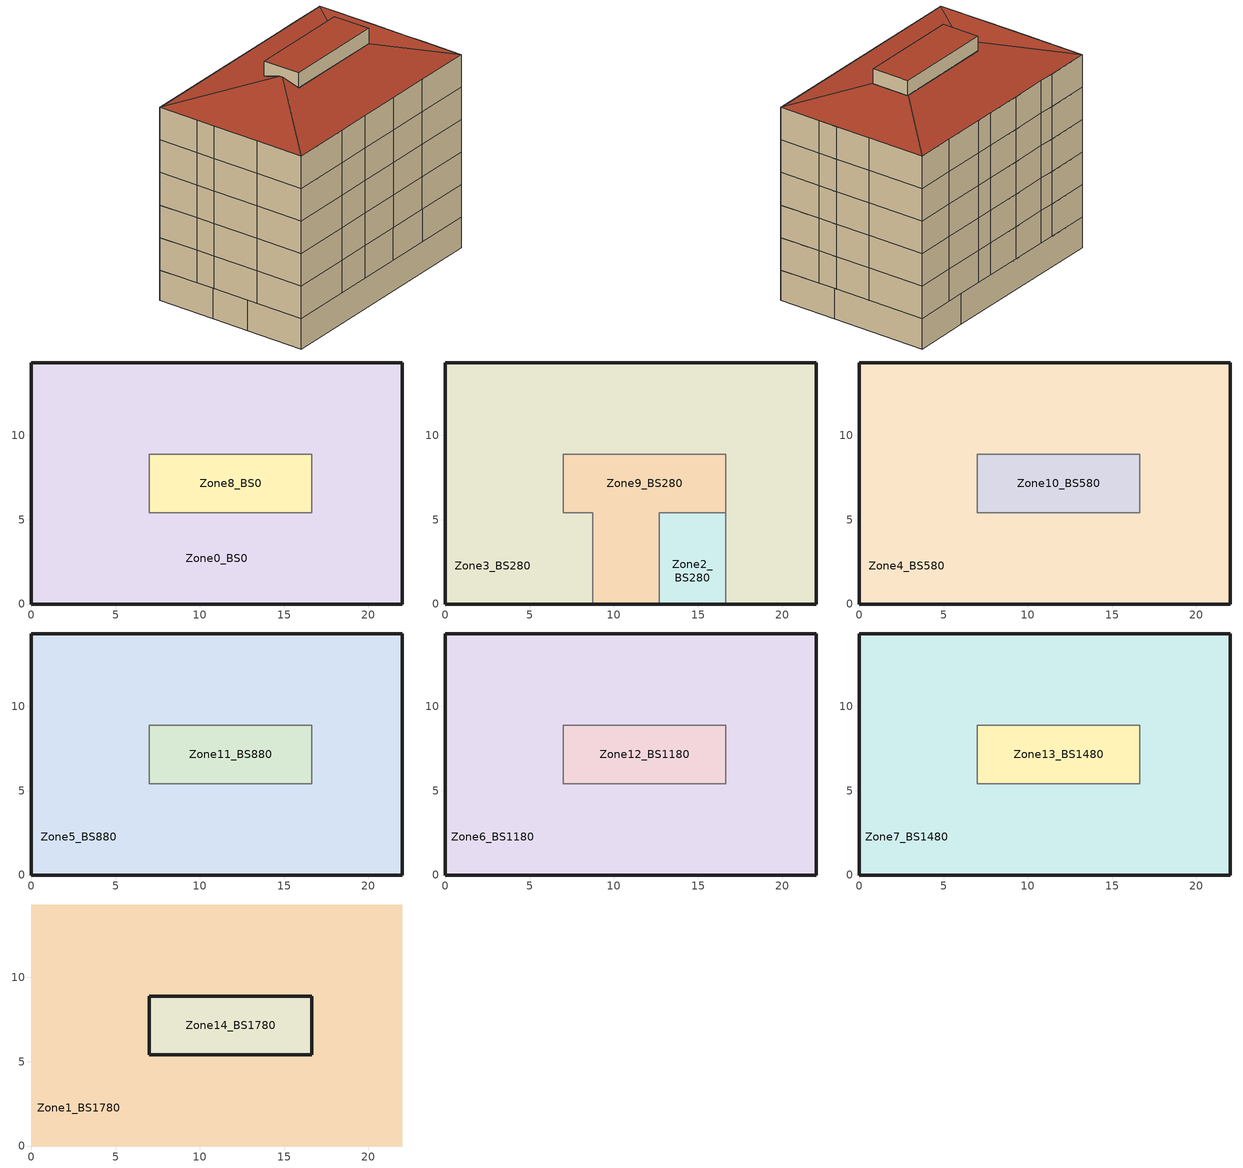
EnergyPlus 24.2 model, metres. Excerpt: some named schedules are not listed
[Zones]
Zone0_BS0
 floor ground (Generic Ground Slab): 22,5.4 22,0 0,0 0,5.4 z0; 7,8.9 7,5.4 0,5.4 0,8.9 z0; 22,14.3 22,5.4 16.65,5.4 16.65,14.3 z0; 16.65,14.3 16.65,8.9 0,8.9 0,14.3 z0
 wall outside (Generic Exterior Wall): 22,0 22,5.4 22,14.3 16.65,14.3 0,14.3 0,8.9 0,5.4 0,0 22,0 z0:2.8
 wall to Zone8_BS0 (Generic Interior Wall): 16.65,5.4 7,5.4 7,8.9 16.65,8.9 16.65,5.4 z0:2.8
Zone8_BS0
 floor ground (Generic Ground Slab): 16.65,8.9 16.65,5.4 7,5.4 7,8.9 z0
Zone2_BS280
 floor to Zone0_BS0 (Generic Interior Floor): 16.65,5.4 16.65,3.9 12.7,3.9 12.7,5.4 z2.8; 16.65,3.9 16.65,0 12.7,0 12.7,3.9 z2.8
 wall outside (Generic Exterior Wall): 12.7,0 16.65,0 z2.8:5.8
 wall to Zone9_BS280 (Generic Interior Wall): 16.65,5.4 12.7,5.4 12.7,3.9 12.7,0 z2.8:5.8
 wall to Zone3_BS280 (Generic Interior Wall): 16.65,0 16.65,3.9 16.65,5.4 z2.8:5.8
Zone3_BS280
 floor to Zone0_BS0 (Generic Interior Floor): 4.2,5.4 4.2,4.5 0,4.5 0,5.4 z2.8; 5.65,5.4 5.65,4.5 4.2,4.5 4.2,5.4 z2.8; 8.75,5.4 8.75,0 5.65,0 5.65,5.4 z2.8; 22,5.4 22,3.9 16.65,3.9 16.65,5.4 z2.8; 22,3.9 22,0 16.65,0 16.65,3.9 z2.8; 5.65,4.5 5.65,0 0,0 0,4.5 z2.8; 4.2,8.8 4.2,5.4 0,5.4 0,8.8 z2.8; 5.65,8.9 5.65,5.4 4.2,5.4 4.2,8.9 z2.8; 7,8.9 7,5.4 5.65,5.4 5.65,8.9 z2.8; 4.2,8.9 4.2,8.8 0,8.8 0,8.9 z2.8; 22,5.6 22,5.4 16.65,5.4 16.65,5.6 z2.8; 22,8.9 22,5.6 16.65,5.6 16.65,8.9 z2.8; 22,14.3 22,8.9 18.35,8.9 18.35,14.3 z2.8; 18.35,10.35 18.35,8.9 16.65,8.9 16.65,10.35 z2.8; 18.35,14.3 18.35,10.35 16.65,10.35 16.65,14.3 z2.8; 5.65,10.5 5.65,8.9 4.2,8.9 4.2,10.5 z2.8; 4.2,10.5 4.2,8.9 0,8.9 0,10.5 z2.8; 9.08,14.3 9.08,8.9 5.65,8.9 5.65,14.3 z2.8; 12.55,14.3 12.55,8.9 9.08,8.9 9.08,14.3 z2.8; 16.65,10.35 16.65,8.9 12.55,8.9 12.55,10.35 z2.8; 5.65,14.3 5.65,10.5 4.2,10.5 4.2,14.3 z2.8; 4.2,14.3 4.2,10.5 0,10.5 0,14.3 z2.8; 16.65,14.3 16.65,10.35 14.3,10.35 14.3,14.3 z2.8; 14.3,14.3 14.3,10.35 12.55,10.35 12.55,14.3 z2.8
 wall outside (Generic Exterior Wall): 16.65,0 22,0 22,3.9 22,5.6 22,8.9 22,14.3 18.35,14.3 14.3,14.3 12.55,14.3 9.08,14.3 5.65,14.3 4.2,14.3 0,14.3 0,10.5 0,8.8 0,4.5 0,0 5.65,0 8.75,0 z2.8:5.8
 wall to Zone9_BS280 (Generic Interior Wall): 8.75,0 8.75,5.4 7,5.4 7,8.9 9.08,8.9 12.55,8.9 16.65,8.9 16.65,5.6 16.65,5.4 z2.8:5.8
Zone9_BS280
 floor to Zone0_BS0 (Generic Interior Floor): 12.7,5.4 12.7,0 8.75,0 8.75,5.4 z2.8
 floor to Zone8_BS0 (Generic Interior Floor): 16.65,8.9 16.65,5.4 7,5.4 7,8.9 z2.8
 wall outside (Generic Exterior Wall): 8.75,0 12.7,0 z2.8:5.8
Zone10_BS580
 floor to Zone9_BS280 (Generic Interior Floor): 16.65,8.9 16.65,5.4 7,5.4 7,8.9 z5.8
 wall to Zone4_BS580 (Generic Interior Wall): 7,5.4 8.75,5.4 12.7,5.4 16.65,5.4 16.65,5.6 16.65,8.9 12.55,8.9 9.08,8.9 7,8.9 7,5.4 z5.8:8.8
Zone4_BS580
 floor to Zone3_BS280 (Generic Interior Floor): 4.2,8.8 4.2,4.5 0,4.5 0,8.8 z5.8; 5.65,10.5 5.65,4.5 4.2,4.5 4.2,10.5 z5.8; 8.75,5.4 8.75,0 5.65,0 5.65,5.4 z5.8; 22,5.6 22,3.9 16.65,3.9 16.65,5.6 z5.8; 22,3.9 22,0 16.65,0 16.65,3.9 z5.8; 5.65,4.5 5.65,0 0,0 0,4.5 z5.8; 7,8.9 7,5.4 5.65,5.4 5.65,8.9 z5.8; 4.2,10.5 4.2,8.8 0,8.8 0,10.5 z5.8; 22,8.9 22,5.6 16.65,5.6 16.65,8.9 z5.8; 22,14.3 22,8.9 18.35,8.9 18.35,14.3 z5.8; 18.35,10.35 18.35,8.9 12.55,8.9 12.55,10.35 z5.8; 18.35,14.3 18.35,10.35 14.3,10.35 14.3,14.3 z5.8; 9.08,14.3 9.08,8.9 5.65,8.9 5.65,14.3 z5.8; 5.65,14.3 5.65,10.5 4.2,10.5 4.2,14.3 z5.8; 4.2,14.3 4.2,10.5 0,10.5 0,14.3 z5.8; 12.55,14.3 12.55,8.9 9.08,8.9 9.08,14.3 z5.8; 14.3,14.3 14.3,10.35 12.55,10.35 12.55,14.3 z5.8
 floor to Zone9_BS280 (Generic Interior Floor): 12.7,5.4 12.7,0 8.75,0 8.75,5.4 z5.8
 floor to Zone2_BS280 (Generic Interior Floor): 16.65,5.4 16.65,3.9 12.7,3.9 12.7,5.4 z5.8; 16.65,3.9 16.65,0 12.7,0 12.7,3.9 z5.8
 wall outside (Generic Exterior Wall): 0,8.8 0,4.5 0,0 5.65,0 8.75,0 12.7,0 16.65,0 22,0 22,3.9 22,5.6 22,8.9 22,14.3 18.35,14.3 14.3,14.3 12.55,14.3 9.08,14.3 5.65,14.3 4.2,14.3 0,14.3 0,10.5 0,8.8 z5.8:8.8
Zone11_BS880
 floor to Zone10_BS580 (Generic Interior Floor): 16.65,8.9 16.65,5.4 7,5.4 7,8.9 z8.8
 wall to Zone5_BS880 (Generic Interior Wall): 7,5.4 8.75,5.4 12.7,5.4 16.65,5.4 16.65,5.6 16.65,8.9 12.55,8.9 9.08,8.9 7,8.9 7,5.4 z8.8:11.8
Zone5_BS880
 floor to Zone4_BS580 (Generic Interior Floor): 4.2,8.8 4.2,4.5 0,4.5 0,8.8 z8.8; 5.65,10.5 5.65,4.5 4.2,4.5 4.2,10.5 z8.8; 8.75,5.4 8.75,0 5.65,0 5.65,5.4 z8.8; 12.7,5.4 12.7,0 8.75,0 8.75,5.4 z8.8; 16.65,5.4 16.65,3.9 12.7,3.9 12.7,5.4 z8.8; 22,5.6 22,3.9 16.65,3.9 16.65,5.6 z8.8; 22,3.9 22,0 16.65,0 16.65,3.9 z8.8; 16.65,3.9 16.65,0 12.7,0 12.7,3.9 z8.8; 5.65,4.5 5.65,0 0,0 0,4.5 z8.8; 7,8.9 7,5.4 5.65,5.4 5.65,8.9 z8.8; 4.2,10.5 4.2,8.8 0,8.8 0,10.5 z8.8; 22,8.9 22,5.6 16.65,5.6 16.65,8.9 z8.8; 22,14.3 22,8.9 18.35,8.9 18.35,14.3 z8.8; 18.35,10.35 18.35,8.9 12.55,8.9 12.55,10.35 z8.8; 18.35,14.3 18.35,10.35 14.3,10.35 14.3,14.3 z8.8; 9.08,14.3 9.08,8.9 5.65,8.9 5.65,14.3 z8.8; 5.65,14.3 5.65,10.5 4.2,10.5 4.2,14.3 z8.8; 4.2,14.3 4.2,10.5 0,10.5 0,14.3 z8.8; 12.55,14.3 12.55,8.9 9.08,8.9 9.08,14.3 z8.8; 14.3,14.3 14.3,10.35 12.55,10.35 12.55,14.3 z8.8
 wall outside (Generic Exterior Wall): 0,8.8 0,4.5 0,0 5.65,0 8.75,0 12.7,0 16.65,0 22,0 22,3.9 22,5.6 22,8.9 22,14.3 18.35,14.3 14.3,14.3 12.55,14.3 9.08,14.3 5.65,14.3 4.2,14.3 0,14.3 0,10.5 0,8.8 z8.8:11.8
Zone12_BS1180
 floor to Zone11_BS880 (Generic Interior Floor): 16.65,8.9 16.65,5.4 7,5.4 7,8.9 z11.8
 wall to Zone6_BS1180 (Generic Interior Wall): 7,5.4 8.75,5.4 12.7,5.4 16.65,5.4 16.65,5.6 16.65,8.9 12.55,8.9 9.08,8.9 7,8.9 7,5.4 z11.8:14.8
Zone6_BS1180
 floor to Zone5_BS880 (Generic Interior Floor): 4.2,8.8 4.2,4.5 0,4.5 0,8.8 z11.8; 5.65,10.5 5.65,4.5 4.2,4.5 4.2,10.5 z11.8; 8.75,5.4 8.75,0 5.65,0 5.65,5.4 z11.8; 12.7,5.4 12.7,0 8.75,0 8.75,5.4 z11.8; 16.65,5.4 16.65,3.9 12.7,3.9 12.7,5.4 z11.8; 22,5.6 22,3.9 16.65,3.9 16.65,5.6 z11.8; 22,3.9 22,0 16.65,0 16.65,3.9 z11.8; 16.65,3.9 16.65,0 12.7,0 12.7,3.9 z11.8; 5.65,4.5 5.65,0 0,0 0,4.5 z11.8; 7,8.9 7,5.4 5.65,5.4 5.65,8.9 z11.8; 4.2,10.5 4.2,8.8 0,8.8 0,10.5 z11.8; 22,8.9 22,5.6 16.65,5.6 16.65,8.9 z11.8; 22,14.3 22,8.9 18.35,8.9 18.35,14.3 z11.8; 18.35,10.35 18.35,8.9 12.55,8.9 12.55,10.35 z11.8; 18.35,14.3 18.35,10.35 14.3,10.35 14.3,14.3 z11.8; 9.08,14.3 9.08,8.9 5.65,8.9 5.65,14.3 z11.8; 5.65,14.3 5.65,10.5 4.2,10.5 4.2,14.3 z11.8; 4.2,14.3 4.2,10.5 0,10.5 0,14.3 z11.8; 12.55,14.3 12.55,8.9 9.08,8.9 9.08,14.3 z11.8; 14.3,14.3 14.3,10.35 12.55,10.35 12.55,14.3 z11.8
 wall outside (Generic Exterior Wall): 0,8.8 0,4.5 0,0 5.65,0 8.75,0 12.7,0 16.65,0 22,0 22,3.9 22,5.6 22,8.9 22,14.3 18.35,14.3 14.3,14.3 12.55,14.3 9.08,14.3 5.65,14.3 4.2,14.3 0,14.3 0,10.5 0,8.8 z11.8:14.8
Zone13_BS1480
 floor to Zone12_BS1180 (Generic Interior Floor): 16.65,8.9 16.65,5.4 7,5.4 7,8.9 z14.8
 wall to Zone7_BS1480 (Generic Interior Wall): 7,5.4 8.75,5.4 12.7,5.4 16.65,5.4 16.65,5.6 16.65,8.9 12.55,8.9 9.08,8.9 7,8.9 7,5.4 z14.8:17.8
Zone7_BS1480
 floor to Zone6_BS1180 (Generic Interior Floor): 4.2,8.8 4.2,4.5 0,4.5 0,8.8 z14.8; 5.65,10.5 5.65,4.5 4.2,4.5 4.2,10.5 z14.8; 8.75,5.4 8.75,0 5.65,0 5.65,5.4 z14.8; 12.7,5.4 12.7,0 8.75,0 8.75,5.4 z14.8; 16.65,5.4 16.65,3.9 12.7,3.9 12.7,5.4 z14.8; 22,5.6 22,3.9 16.65,3.9 16.65,5.6 z14.8; 22,3.9 22,0 16.65,0 16.65,3.9 z14.8; 16.65,3.9 16.65,0 12.7,0 12.7,3.9 z14.8; 5.65,4.5 5.65,0 0,0 0,4.5 z14.8; 7,8.9 7,5.4 5.65,5.4 5.65,8.9 z14.8; 4.2,10.5 4.2,8.8 0,8.8 0,10.5 z14.8; 22,8.9 22,5.6 16.65,5.6 16.65,8.9 z14.8; 22,14.3 22,8.9 18.35,8.9 18.35,14.3 z14.8; 18.35,10.35 18.35,8.9 12.55,8.9 12.55,10.35 z14.8; 18.35,14.3 18.35,10.35 14.3,10.35 14.3,14.3 z14.8; 9.08,14.3 9.08,8.9 5.65,8.9 5.65,14.3 z14.8; 5.65,14.3 5.65,10.5 4.2,10.5 4.2,14.3 z14.8; 4.2,14.3 4.2,10.5 0,10.5 0,14.3 z14.8; 12.55,14.3 12.55,8.9 9.08,8.9 9.08,14.3 z14.8; 14.3,14.3 14.3,10.35 12.55,10.35 12.55,14.3 z14.8
 wall outside (Generic Exterior Wall): 0,8.8 0,4.5 0,0 5.65,0 8.75,0 12.7,0 16.65,0 22,0 22,3.9 22,5.6 22,8.9 22,14.3 18.35,14.3 14.3,14.3 12.55,14.3 9.08,14.3 5.65,14.3 4.2,14.3 0,14.3 0,10.5 0,8.8 z14.8:17.8
Zone14_BS1780
 floor to Zone13_BS1480 (Generic Interior Floor): 16.65,8.9 16.65,5.4 7,5.4 7,8.9 z17.8
 wall outside (Generic Exterior Wall): 16.65,5.4 16.65,8.9 z19.41:20.8; 7,8.9,20.8 7,8.9,19.42 7,7.3,19.91 7,7,19.91 7,5.4,19.42 7,5.4,20.8; 7,5.4,20.8 7,5.4,19.42 16.6,5.4,19.42 16.65,5.4,19.41 16.65,5.4,20.8; 16.65,8.9,20.8 16.65,8.9,19.41 16.6,8.9,19.42 7,8.9,19.42 7,8.9,20.8
 wall to Zone1_BS1780 (Generic Interior Wall): 16.65,5.4 16.65,8.9 z17.8:19.41; 7,5.4,19.42 7,5.4,17.8 16.65,5.4,17.8 16.65,5.4,19.41 16.6,5.4,19.42; 7,8.9,19.42 7,8.9,17.8 7,5.4,17.8 7,5.4,19.42 7,7,19.91 7,7.3,19.91; 16.65,8.9,19.41 16.65,8.9,17.8 7,8.9,17.8 7,8.9,19.42 16.6,8.9,19.42
 roof outside (Generic Roof): 7,8.9 7,5.4 16.65,5.4 16.65,8.9 z20.8
Zone1_BS1780
 floor to Zone7_BS1480 (Generic Interior Floor): 4.2,8.8 4.2,4.5 0,4.5 0,8.8 z17.8; 5.65,10.5 5.65,4.5 4.2,4.5 4.2,10.5 z17.8; 8.75,5.4 8.75,0 5.65,0 5.65,5.4 z17.8; 12.7,5.4 12.7,0 8.75,0 8.75,5.4 z17.8; 16.65,5.4 16.65,3.9 12.7,3.9 12.7,5.4 z17.8; 22,5.6 22,3.9 16.65,3.9 16.65,5.6 z17.8; 22,3.9 22,0 16.65,0 16.65,3.9 z17.8; 16.65,3.9 16.65,0 12.7,0 12.7,3.9 z17.8; 5.65,4.5 5.65,0 0,0 0,4.5 z17.8; 7,8.9 7,5.4 5.65,5.4 5.65,8.9 z17.8; 4.2,10.5 4.2,8.8 0,8.8 0,10.5 z17.8; 22,8.9 22,5.6 16.65,5.6 16.65,8.9 z17.8; 22,14.3 22,8.9 18.35,8.9 18.35,14.3 z17.8; 18.35,10.35 18.35,8.9 12.55,8.9 12.55,10.35 z17.8; 18.35,14.3 18.35,10.35 14.3,10.35 14.3,14.3 z17.8; 9.08,14.3 9.08,8.9 5.65,8.9 5.65,14.3 z17.8; 5.65,14.3 5.65,10.5 4.2,10.5 4.2,14.3 z17.8; 12.55,14.3 12.55,8.9 9.08,8.9 9.08,14.3 z17.8; 4.2,14.3 4.2,10.5 0,10.5 0,14.3 z17.8; 14.3,14.3 14.3,10.35 12.55,10.35 12.55,14.3 z17.8
 roof outside (Generic Roof): 7,7,19.91 0,0,17.8 22,0,17.8 16.6,5.4,19.42 7,5.4,19.42; 7,7.3,19.91 0,14.3,17.8 0,0,17.8 7,7,19.91; 16.6,5.4,19.42 22,0,17.8 22,14.3,17.8 16.6,8.9,19.42 16.65,8.9,19.41 16.65,5.4,19.41; 16.6,8.9,19.42 22,14.3,17.8 0,14.3,17.8 7,7.3,19.91 7,8.9,19.42
[SizingPeriod:DesignDay] Day of Month=21; Dry-Bulb Temp Range Modifier Type=DefaultMultipliers; Barometric Pressure {Pa}=100881; Rain {Yes/No}=No; Snow on ground {Yes/No}=No; Daylight Savings Time Indicator {Yes/No}=No
Name | Month | Day Type | Max Dry-Bulb Temp {C} | Daily Dry-Bulb Temp Range {C} | Humidity Condition Type | Wetbulb/Dewpoint at Max Dry-Bulb {C} | Wind Speed {m/s} | Wind Direction {Degrees; N=0, S=180} | Solar Model Indicator | Clearness (0.0 to 1.2) | ASHRAE Clear Sky Beam Optical Depth (taub) | ASHRAE Clear Sky Diffuse Optical Depth (taud) | Enthalpy at Maximum Dry-Bulb {J/kg}
Bologna-Marconi.AP Ann Htg 99.6% Condns DB | 1 | WinterDesignDay | -3.8 | 0 | Wetbulb | -3.8 | 2.1 | 210 | ASHRAEClearSky | 0
Bologna-Marconi.AP Ann Hum_n 99.6% Condns DP=>MCDB | 1 | WinterDesignDay | 1.2 | 0 | Dewpoint | -9.6 | 2.1 | 210 | ASHRAEClearSky | 0
Bologna-Marconi.AP Ann Htg Wind 99.6% Condns WS=>MCDB | 1 | WinterDesignDay | 8 | 0 | Wetbulb | 8 | 7.4 | 210 | ASHRAEClearSky | 0
Bologna-Marconi.AP Ann Clg .4% Condns DB=>MWB | 7 | SummerDesignDay | 35.1 | 13 | Wetbulb | 22.2 | 2.8 | 70 | ASHRAETau2017 |  | 0.452 | 2.209
Bologna-Marconi.AP Ann Clg .4% Condns WB=>MDB | 7 | SummerDesignDay | 31.9 | 11.6 | Wetbulb | 24.2 | 2.8 | 70 | ASHRAETau2017 |  | 0.452 | 2.209
Bologna-Marconi.AP Ann Clg .4% Condns DP=>MDB | 7 | SummerDesignDay | 28.2 | 11.5 | Dewpoint | 21.6 | 2.8 | 70 | ASHRAETau2017 |  | 0.452 | 2.209
Bologna-Marconi.AP Ann Clg .4% Condns Enth=>MDB | 7 | SummerDesignDay | 31.7 | 11.5 | Enthalpy |  | 2.8 | 70 | ASHRAETau2017 |  | 0.452 | 2.209 | 72100
Bologna-Marconi.AP January .4% Condns DB=>MCWB | 1 | SummerDesignDay | 14 | 6.6 | Wetbulb | 9.2 | 1.8 | 70 | ASHRAETau2017 |  | 0.335 | 2.47
Bologna-Marconi.AP February .4% Condns DB=>MCWB | 2 | SummerDesignDay | 16.9 | 8.5 | Wetbulb | 9.4 | 2 | 70 | ASHRAETau2017 |  | 0.358 | 2.374
Bologna-Marconi.AP March .4% Condns DB=>MCWB | 3 | SummerDesignDay | 23 | 10 | Wetbulb | 13.9 | 2.2 | 70 | ASHRAETau2017 |  | 0.389 | 2.259
Bologna-Marconi.AP April .4% Condns DB=>MCWB | 4 | SummerDesignDay | 26.3 | 10.2 | Wetbulb | 17.1 | 2.4 | 70 | ASHRAETau2017 |  | 0.431 | 2.153
Bologna-Marconi.AP May .4% Condns DB=>MCWB | 5 | SummerDesignDay | 30.9 | 10.3 | Wetbulb | 20.3 | 2.5 | 70 | ASHRAETau2017 |  | 0.438 | 2.187
Bologna-Marconi.AP June .4% Condns DB=>MCWB | 6 | SummerDesignDay | 35.1 | 11 | Wetbulb | 22 | 2.5 | 70 | ASHRAETau2017 |  | 0.452 | 2.188
Bologna-Marconi.AP July .4% Condns DB=>MCWB | 7 | SummerDesignDay | 36.9 | 11.5 | Wetbulb | 22 | 2.6 | 70 | ASHRAETau2017 |  | 0.452 | 2.209
Bologna-Marconi.AP August .4% Condns DB=>MCWB | 8 | SummerDesignDay | 37.4 | 11.5 | Wetbulb | 22.1 | 2.4 | 70 | ASHRAETau2017 |  | 0.439 | 2.247
Bologna-Marconi.AP September .4% Condns DB=>MCWB | 9 | SummerDesignDay | 32.2 | 10.4 | Wetbulb | 20.9 | 2.3 | 70 | ASHRAETau2017 |  | 0.426 | 2.271
Bologna-Marconi.AP October .4% Condns DB=>MCWB | 10 | SummerDesignDay | 27.2 | 8.2 | Wetbulb | 18.3 | 2 | 70 | ASHRAETau2017 |  | 0.402 | 2.309
Bologna-Marconi.AP November .4% Condns DB=>MCWB | 11 | SummerDesignDay | 20.1 | 6.4 | Wetbulb | 15.1 | 1.9 | 70 | ASHRAETau2017 |  | 0.37 | 2.397
Bologna-Marconi.AP December .4% Condns DB=>MCWB | 12 | SummerDesignDay | 15 | 6.3 | Wetbulb | 10.2 | 1.8 | 70 | ASHRAETau2017 |  | 0.333 | 2.495
Bologna-Marconi.AP January .4% Condns WB=>MCDB | 1 | SummerDesignDay | 12.6 | 6.6 | Wetbulb | 10.3 | 1.8 | 70 | ASHRAETau2017 |  | 0.335 | 2.47
Bologna-Marconi.AP February .4% Condns WB=>MCDB | 2 | SummerDesignDay | 15.1 | 8.5 | Wetbulb | 11.4 | 2 | 70 | ASHRAETau2017 |  | 0.358 | 2.374
Bologna-Marconi.AP March .4% Condns WB=>MCDB | 3 | SummerDesignDay | 20.7 | 10 | Wetbulb | 14.7 | 2.2 | 70 | ASHRAETau2017 |  | 0.389 | 2.259
Bologna-Marconi.AP April .4% Condns WB=>MCDB | 4 | SummerDesignDay | 24.8 | 10.2 | Wetbulb | 17.9 | 2.4 | 70 | ASHRAETau2017 |  | 0.431 | 2.153
Bologna-Marconi.AP May .4% Condns WB=>MCDB | 5 | SummerDesignDay | 28.3 | 10.3 | Wetbulb | 21.7 | 2.5 | 70 | ASHRAETau2017 |  | 0.438 | 2.187
Bologna-Marconi.AP June .4% Condns WB=>MCDB | 6 | SummerDesignDay | 31.9 | 11 | Wetbulb | 24.3 | 2.5 | 70 | ASHRAETau2017 |  | 0.452 | 2.188
Bologna-Marconi.AP July .4% Condns WB=>MCDB | 7 | SummerDesignDay | 33.2 | 11.5 | Wetbulb | 25.4 | 2.6 | 70 | ASHRAETau2017 |  | 0.452 | 2.209
Bologna-Marconi.AP August .4% Condns WB=>MCDB | 8 | SummerDesignDay | 33.1 | 11.5 | Wetbulb | 25.5 | 2.4 | 70 | ASHRAETau2017 |  | 0.439 | 2.247
Bologna-Marconi.AP September .4% Condns WB=>MCDB | 9 | SummerDesignDay | 28.8 | 10.4 | Wetbulb | 22.4 | 2.3 | 70 | ASHRAETau2017 |  | 0.426 | 2.271
Bologna-Marconi.AP October .4% Condns WB=>MCDB | 10 | SummerDesignDay | 23.6 | 8.2 | Wetbulb | 20.2 | 2 | 70 | ASHRAETau2017 |  | 0.402 | 2.309
Bologna-Marconi.AP November .4% Condns WB=>MCDB | 11 | SummerDesignDay | 18.3 | 6.4 | Wetbulb | 16.2 | 1.9 | 70 | ASHRAETau2017 |  | 0.37 | 2.397
Bologna-Marconi.AP December .4% Condns WB=>MCDB | 12 | SummerDesignDay | 13.8 | 6.3 | Wetbulb | 11.7 | 1.8 | 70 | ASHRAETau2017 |  | 0.333 | 2.495
[Building]
Building: clockwise north axis=131; terrain=City; solar distribution=FullExterior
[Site:WaterMainsTemperature]
calculation method=CorrelationFromWeatherFile
[Site:GroundTemperature:BuildingSurface]
6.3, 5.43, 6.97, 9.38, 15.67, 20.52, 23.8, 24.8, 23.1, 19.33, 14.29, 9.62
[Material] thermal absorptance=0.9
Name | roughness | thickness {m} | conductivity {W/m-K} | density {kg/m3} | specific heat {J/kg-K} | solar absorptance | visible absorptance
Generic HW Concrete | MediumRough | 0.2 | 1.95 | 2240 | 900 | 0.8 | 0.8
Generic Ceiling Air Gap | Smooth | 0.1 | 0.556 | 1.28 | 1000 | 0.7 | 0.7
Generic Brick | MediumRough | 0.1 | 0.9 | 1920 | 790 | 0.65 | 0.65
Generic Acoustic Tile | MediumSmooth | 0.02 | 0.06 | 368 | 590 | 0.2 | 0.2
Generic LW Concrete | MediumRough | 0.1 | 0.53 | 1280 | 840 | 0.8 | 0.8
Generic Roof Membrane | MediumRough | 0.01 | 0.16 | 1120 | 1460 | 0.65 | 0.65
Generic Gypsum Board | MediumSmooth | 0.0127 | 0.16 | 800 | 1090 | 0.5 | 0.5
Generic Wall Air Gap | Smooth | 0.1 | 0.667 | 1.28 | 1000 | 0.7 | 0.7
Generic 50mm Insulation | MediumRough | 0.05 | 0.03 | 43 | 1210 | 0.7 | 0.7
[Construction]
Generic Ground Slab: Generic 50mm Insulation, Generic HW Concrete
Generic Roof: Generic Roof Membrane, Generic 50mm Insulation, Generic LW Concrete, Generic Ceiling Air Gap, Generic Acoustic Tile
Generic Interior Floor: Generic Acoustic Tile, Generic Ceiling Air Gap, Generic LW Concrete
Generic Interior Wall: Generic Gypsum Board, Generic Wall Air Gap, Generic Gypsum Board
Generic Exterior Wall: Generic Brick, Generic LW Concrete, Generic 50mm Insulation, Generic Wall Air Gap, Generic Gypsum Board
[HVACTemplate:Zone:IdealLoadsAirSystem] heating supply air temp {C}=50; cooling supply air temp {C}=13; heating limit=LimitCapacity; max sensible heat capacity=Autosize; cooling limit=LimitFlowRateAndCapacity; max cooling fow rate {m3/s}=Autosize; max total cooling capacity=Autosize; heating availability schedule=HtnSch_Season; cooling availability schedule=ClnSch_Season; dehumidification type=None; humidification type=None; outdoor air method=DetailedSpecification; demand controlled vent type=None; economizer type=NoEconomizer; heat recovery type=None; sensible heat recovery effectiveness=0; latent heat recovery effectiveness=0
Name | template thermostat | outdoor air object
Zone2_BS280 | Setpoint_Zone2_BS280..Zone2_BS280 | Ventilation_Zone2_BS280..Zone2_BS280
Zone3_BS280 | Setpoint_Zone3_BS280..Zone3_BS280 | Ventilation_Zone3_BS280..Zone3_BS280
Zone4_BS580 | Setpoint_Zone4_BS580..Zone4_BS580 | Ventilation_Zone4_BS580..Zone4_BS580
Zone5_BS880 | Setpoint_Zone5_BS880..Zone5_BS880 | Ventilation_Zone5_BS880..Zone5_BS880
Zone6_BS1180 | Setpoint_Zone6_BS1180..Zone6_BS1180 | Ventilation_Zone6_BS1180..Zone6_BS1180
Zone7_BS1480 | Setpoint_Zone7_BS1480..Zone7_BS1480 | Ventilation_Zone7_BS1480..Zone7_BS1480
[Zone] multiplier=1; include floor area=Yes
Name | ceiling height | volume | floor area
Zone0_BS0 | 2.8 | 786.31 | 280.825
Zone10_BS580; Zone11_BS880; Zone12_BS1180; Zone13_BS1480; Zone14_BS1780 | 3 | 101.325 | 33.775
Zone1_BS1780 | 2.1049 | 201.775 | 280.825
Zone2_BS280 | 3 | 63.99 | 21.33
Zone3_BS280 | 3 | 714.495 | 238.165
Zone4_BS580; Zone5_BS880; Zone6_BS1180; Zone7_BS1480 | 3 | 842.475 | 280.825
Zone8_BS0 | 2.8 | 94.57 | 33.775
Zone9_BS280 | 3 | 165.315 | 55.105
[Lights] lighting level method=Watts/Area; return air fraction=0; radiant fraction=0.32; visible fraction=0.25
Name | zone | schedule | lighting per floor area {W/m2}
Lighting_Zone0_BS0..Zone0_BS0 | Zone0_BS0 | LghSch_Circulation | 4.66089
Lighting_Zone10_BS580..Zone10_BS580 | Zone10_BS580 | LghSch_Circulation | 6
Lighting_Zone11_BS880..Zone11_BS880 | Zone11_BS880 | LghSch_Circulation | 6
Lighting_Zone12_BS1180..Zone12_BS1180 | Zone12_BS1180 | LghSch_Circulation | 6
Lighting_Zone13_BS1480..Zone13_BS1480 | Zone13_BS1480 | LghSch_Circulation | 6
Lighting_Zone14_BS1780..Zone14_BS1780 | Zone14_BS1780 | LghSch_Circulation | 6
Lighting_Zone1_BS1780..Zone1_BS1780 | Zone1_BS1780 | LghSch_Circulation | 5
Lighting_Zone2_BS280..Zone2_BS280 | Zone2_BS280 | LghSch_Residential | 5.27778
Lighting_Zone3_BS280..Zone3_BS280 | Zone3_BS280 | LghSch_Residential | 5.21201
Lighting_Zone4_BS580..Zone4_BS580 | Zone4_BS580 | LghSch_Residential | 5.2009
Lighting_Zone5_BS880..Zone5_BS880 | Zone5_BS880 | LghSch_Residential | 5.2009
Lighting_Zone6_BS1180..Zone6_BS1180 | Zone6_BS1180 | LghSch_Residential | 5.2009
Lighting_Zone7_BS1480..Zone7_BS1480 | Zone7_BS1480 | LghSch_Residential | 5.2009
Lighting_Zone8_BS0..Zone8_BS0 | Zone8_BS0 | LghSch_Circulation | 6
Lighting_Zone9_BS280..Zone9_BS280 | Zone9_BS280 | LghSch_Circulation | 6
[ElectricEquipment] equipment level method=Watts/Area; latent fraction=0; radiant fraction=0; lost fraction=0
Name | zone | schedule | equipment per floor area {W/m2}
Equipment_Zone0_BS0..Zone0_BS0 | Zone0_BS0 | EqpSch_Circulation | 2.50866
Equipment_Zone10_BS580..Zone10_BS580 | Zone10_BS580 | EqpSch_Circulation | 1
Equipment_Zone11_BS880..Zone11_BS880 | Zone11_BS880 | EqpSch_Circulation | 1
Equipment_Zone12_BS1180..Zone12_BS1180 | Zone12_BS1180 | EqpSch_Circulation | 1
Equipment_Zone13_BS1480..Zone13_BS1480 | Zone13_BS1480 | EqpSch_Circulation | 1
Equipment_Zone14_BS1780..Zone14_BS1780 | Zone14_BS1780 | EqpSch_Circulation | 1
Equipment_Zone1_BS1780..Zone1_BS1780 | Zone1_BS1780 | EqpSch_Circulation | 2
Equipment_Zone2_BS280..Zone2_BS280 | Zone2_BS280 | EqpSch_Residential | 3.16667
Equipment_Zone3_BS280..Zone3_BS280 | Zone3_BS280 | EqpSch_Residential | 3.36398
Equipment_Zone4_BS580..Zone4_BS580 | Zone4_BS580 | EqpSch_Residential | 3.3973
Equipment_Zone5_BS880..Zone5_BS880 | Zone5_BS880 | EqpSch_Residential | 3.3973
Equipment_Zone6_BS1180..Zone6_BS1180 | Zone6_BS1180 | EqpSch_Residential | 3.3973
Equipment_Zone7_BS1480..Zone7_BS1480 | Zone7_BS1480 | EqpSch_Residential | 3.3973
Equipment_Zone8_BS0..Zone8_BS0 | Zone8_BS0 | EqpSch_Circulation | 1
Equipment_Zone9_BS280..Zone9_BS280 | Zone9_BS280 | EqpSch_Circulation | 1
[ZoneInfiltration:DesignFlowRate] schedule=AlwaysOn; flow rate method=Flow/ExteriorArea; flow per exterior area {m3/s-m2}=0.0003; constant term coefficient=1; temperature term coefficient=0; velocity term coefficient=0
Name | zone
Infiltration_Zone0_BS0..Zone0_BS0 | Zone0_BS0
Infiltration_Zone10_BS580..Zone10_BS580 | Zone10_BS580
Infiltration_Zone11_BS880..Zone11_BS880 | Zone11_BS880
Infiltration_Zone12_BS1180..Zone12_BS1180 | Zone12_BS1180
Infiltration_Zone13_BS1480..Zone13_BS1480 | Zone13_BS1480
Infiltration_Zone14_BS1780..Zone14_BS1780 | Zone14_BS1780
Infiltration_Zone1_BS1780..Zone1_BS1780 | Zone1_BS1780
Infiltration_Zone2_BS280..Zone2_BS280 | Zone2_BS280
Infiltration_Zone3_BS280..Zone3_BS280 | Zone3_BS280
Infiltration_Zone4_BS580..Zone4_BS580 | Zone4_BS580
Infiltration_Zone5_BS880..Zone5_BS880 | Zone5_BS880
Infiltration_Zone6_BS1180..Zone6_BS1180 | Zone6_BS1180
Infiltration_Zone7_BS1480..Zone7_BS1480 | Zone7_BS1480
Infiltration_Zone8_BS0..Zone8_BS0 | Zone8_BS0
Infiltration_Zone9_BS280..Zone9_BS280 | Zone9_BS280
[DesignSpecification:OutdoorAir] flow rate method=Maximum; flow per person {m3/s-person}=0; flow per floor area {m3/s-m2}=0; flow per zone {m3/s}=0; outdoor air schedule=AlwaysOn
Name | air changes per hour {1/hr}
Ventilation_Zone2_BS280..Zone2_BS280 | 0.861111
Ventilation_Zone3_BS280..Zone3_BS280 | 0.595307
Ventilation_Zone4_BS580..Zone4_BS580; Ventilation_Zone5_BS880..Zone5_BS880; Ventilation_Zone6_BS1180..Zone6_BS1180; Ventilation_Zone7_BS1480..Zone7_BS1480 | 0.608257
[People] occupancy schedule=OccSch_Residential; occupancy method=People/Area; radiant fraction=0.3; sensible heat fraction=autocalculate; activity schedule=Seated Adult Activity; carbon dioxide generation rate {m3/s-W}=3.82e-08
Name | zone | people per floor area {ppl/m2}
People_Zone2_BS280..Zone2_BS280 | Zone2_BS280 | 0.0288889
People_Zone3_BS280..Zone3_BS280 | Zone3_BS280 | 0.0315197
People_Zone4_BS580..Zone4_BS580 | Zone4_BS580 | 0.031964
People_Zone5_BS880..Zone5_BS880 | Zone5_BS880 | 0.031964
People_Zone6_BS1180..Zone6_BS1180 | Zone6_BS1180 | 0.031964
People_Zone7_BS1480..Zone7_BS1480 | Zone7_BS1480 | 0.031964
[HVACTemplate:Thermostat] heating setpoint schedule=Heating setpoint 20; cooling setpoint schedule=Cooling setpoint 26
Setpoint_Zone2_BS280..Zone2_BS280; Setpoint_Zone3_BS280..Zone3_BS280; Setpoint_Zone4_BS580..Zone4_BS580; Setpoint_Zone5_BS880..Zone5_BS880; Setpoint_Zone6_BS1180..Zone6_BS1180; Setpoint_Zone7_BS1480..Zone7_BS1480
[Schedule:Constant]
Name | schedule | value
 | Heating setpoint 20 | 20
 | Seated Adult Activity | 120
 | AlwaysOn | 1
 | Cooling setpoint 26 | 26
[Schedule:Year]
LghSch_Residential, LghSch_Residential_Week 1, 1, 1, 12, 31
HtnSch_Season, HtnSch_Season_Week 3, 1, 1, 4, 15, HtnSch_Season_Week 2, 4, 16, 10, 14, HtnSch_Season_Week 1, 10, 15, 12, 31
EqpSch_Circulation, EqpSch_Circulation_Week 1, 1, 1, 12, 31
ClnSch_Season, ClnSch_Season_Week 1, 1, 1, 5, 31, ClnSch_Season_Week 2, 6, 1, 9, 15, ClnSch_Season_Week 1, 9, 16, 12, 31
LghSch_Circulation, LghSch_Circulation_Week 1, 1, 1, 12, 31
OccSch_Residential, OccSch_Residential_Week 1, 1, 1, 12, 31
EqpSch_Residential, EqpSch_Residential_Week 1, 1, 1, 12, 31
[Schedule:Week:Daily]
LghSch_Residential_Week 1: LghSch_Residential_Sunday0, LghSch_Residential_Weekdays0, LghSch_Residential_Weekdays0, LghSch_Residential_Weekdays0, LghSch_Residential_Weekdays0, LghSch_Residential_Weekdays0, LghSch_Residential_Saturday0, LghSch_Residential_Off, LghSch_Residential_Off, LghSch_Residential_Off, LghSch_Residential_Off, LghSch_Residential_Off
HtnSch_Season_Week 1: HtnSch_Season_Sunday1, HtnSch_Season_Weekdays1, HtnSch_Season_Weekdays1, HtnSch_Season_Weekdays1, HtnSch_Season_Weekdays1, HtnSch_Season_Weekdays1, HtnSch_Season_Saturday1, HtnSch_Season_Off, HtnSch_Season_Off, HtnSch_Season_Off, HtnSch_Season_Off, HtnSch_Season_Off
HtnSch_Season_Week 2: HtnSch_Season_Off, HtnSch_Season_Off, HtnSch_Season_Off, HtnSch_Season_Off, HtnSch_Season_Off, HtnSch_Season_Off, HtnSch_Season_Off, HtnSch_Season_Off, HtnSch_Season_Off, HtnSch_Season_Off, HtnSch_Season_Off, HtnSch_Season_Off
HtnSch_Season_Week 3: HtnSch_Season_Sunday0, HtnSch_Season_Weekdays0, HtnSch_Season_Weekdays0, HtnSch_Season_Weekdays0, HtnSch_Season_Weekdays0, HtnSch_Season_Weekdays0, HtnSch_Season_Saturday0, HtnSch_Season_Off, HtnSch_Season_Off, HtnSch_Season_Off, HtnSch_Season_Off, HtnSch_Season_Off
EqpSch_Circulation_Week 1: EqpSch_Circulation_Sunday0, EqpSch_Circulation_Weekdays0, EqpSch_Circulation_Weekdays0, EqpSch_Circulation_Weekdays0, EqpSch_Circulation_Weekdays0, EqpSch_Circulation_Weekdays0, EqpSch_Circulation_Saturday0, EqpSch_Circulation_Off, EqpSch_Circulation_Off, EqpSch_Circulation_Off, EqpSch_Circulation_Off, EqpSch_Circulation_Off
ClnSch_Season_Week 1: ClnSch_Season_Off, ClnSch_Season_Off, ClnSch_Season_Off, ClnSch_Season_Off, ClnSch_Season_Off, ClnSch_Season_Off, ClnSch_Season_Off, ClnSch_Season_Off, ClnSch_Season_Off, ClnSch_Season_Off, ClnSch_Season_Off, ClnSch_Season_Off
ClnSch_Season_Week 2: ClnSch_Season_Sunday0, ClnSch_Season_Weekdays0, ClnSch_Season_Weekdays0, ClnSch_Season_Weekdays0, ClnSch_Season_Weekdays0, ClnSch_Season_Weekdays0, ClnSch_Season_Saturday0, ClnSch_Season_Off, ClnSch_Season_Off, ClnSch_Season_Off, ClnSch_Season_Off, ClnSch_Season_Off
LghSch_Circulation_Week 1: LghSch_Circulation_Sunday0, LghSch_Circulation_Weekdays0, LghSch_Circulation_Weekdays0, LghSch_Circulation_Weekdays0, LghSch_Circulation_Weekdays0, LghSch_Circulation_Weekdays0, LghSch_Circulation_Saturday0, LghSch_Circulation_Off, LghSch_Circulation_Off, LghSch_Circulation_Off, LghSch_Circulation_Off, LghSch_Circulation_Off
OccSch_Residential_Week 1: OccSch_Residential_Sunday0, OccSch_Residential_Weekdays0, OccSch_Residential_Weekdays0, OccSch_Residential_Weekdays0, OccSch_Residential_Weekdays0, OccSch_Residential_Weekdays0, OccSch_Residential_Saturday0, OccSch_Residential_Off, OccSch_Residential_Off, OccSch_Residential_Off, OccSch_Residential_Off, OccSch_Residential_Off
EqpSch_Residential_Week 1: EqpSch_Residential_Sunday0, EqpSch_Residential_Weekdays0, EqpSch_Residential_Weekdays0, EqpSch_Residential_Weekdays0, EqpSch_Residential_Weekdays0, EqpSch_Residential_Weekdays0, EqpSch_Residential_Saturday0, EqpSch_Residential_Off, EqpSch_Residential_Off, EqpSch_Residential_Off, EqpSch_Residential_Off, EqpSch_Residential_Off
[Schedule:Day:Interval]
LghSch_Residential_Off, No, 24:00, 0
LghSch_Residential_Weekdays0, No, 07:00, 1, 09:00, 0.5, 17:00, 0.2, 23:00, 0.8, 24:00, 1
LghSch_Residential_Saturday0, No, 07:00, 1, 09:00, 0.5, 17:00, 0.2, 23:00, 0.8, 24:00, 1
LghSch_Residential_Sunday0, No, 07:00, 1, 09:00, 0.5, 17:00, 0.2, 23:00, 0.8, 24:00, 1
HtnSch_Season_Off, No, 24:00, 0
HtnSch_Season_Weekdays0, No, 24:00, 1
HtnSch_Season_Saturday0, No, 24:00, 1
HtnSch_Season_Sunday0, No, 24:00, 1
HtnSch_Season_Weekdays1, No, 24:00, 1
HtnSch_Season_Saturday1, No, 24:00, 1
HtnSch_Season_Sunday1, No, 24:00, 1
EqpSch_Circulation_Off, No, 24:00, 0
EqpSch_Circulation_Weekdays0, No, 07:00, 0, 19:00, 0.1, 24:00, 0
EqpSch_Circulation_Saturday0, No, 08:00, 0, 13:00, 0.05, 24:00, 0
EqpSch_Circulation_Sunday0, No, 24:00, 0
ClnSch_Season_Off, No, 24:00, 0
ClnSch_Season_Weekdays0, No, 24:00, 1
ClnSch_Season_Saturday0, No, 24:00, 1
ClnSch_Season_Sunday0, No, 24:00, 1
LghSch_Circulation_Off, No, 24:00, 0
LghSch_Circulation_Weekdays0, No, 07:00, 0, 19:00, 0.1, 24:00, 0
LghSch_Circulation_Saturday0, No, 08:00, 0, 13:00, 0.05, 24:00, 0
LghSch_Circulation_Sunday0, No, 24:00, 0
OccSch_Residential_Off, No, 24:00, 0
OccSch_Residential_Weekdays0, No, 07:00, 1, 09:00, 0.5, 17:00, 0.2, 23:00, 0.8, 24:00, 1
OccSch_Residential_Saturday0, No, 07:00, 1, 09:00, 0.5, 17:00, 0.2, 23:00, 0.8, 24:00, 1
OccSch_Residential_Sunday0, No, 07:00, 1, 09:00, 0.5, 17:00, 0.2, 23:00, 0.8, 24:00, 1
EqpSch_Residential_Off, No, 24:00, 0
EqpSch_Residential_Weekdays0, No, 07:00, 1, 09:00, 0.5, 17:00, 0.2, 23:00, 0.8, 24:00, 1
EqpSch_Residential_Saturday0, No, 07:00, 1, 09:00, 0.5, 17:00, 0.2, 23:00, 0.8, 24:00, 1
EqpSch_Residential_Sunday0, No, 07:00, 1, 09:00, 0.5, 17:00, 0.2, 23:00, 0.8, 24:00, 1
